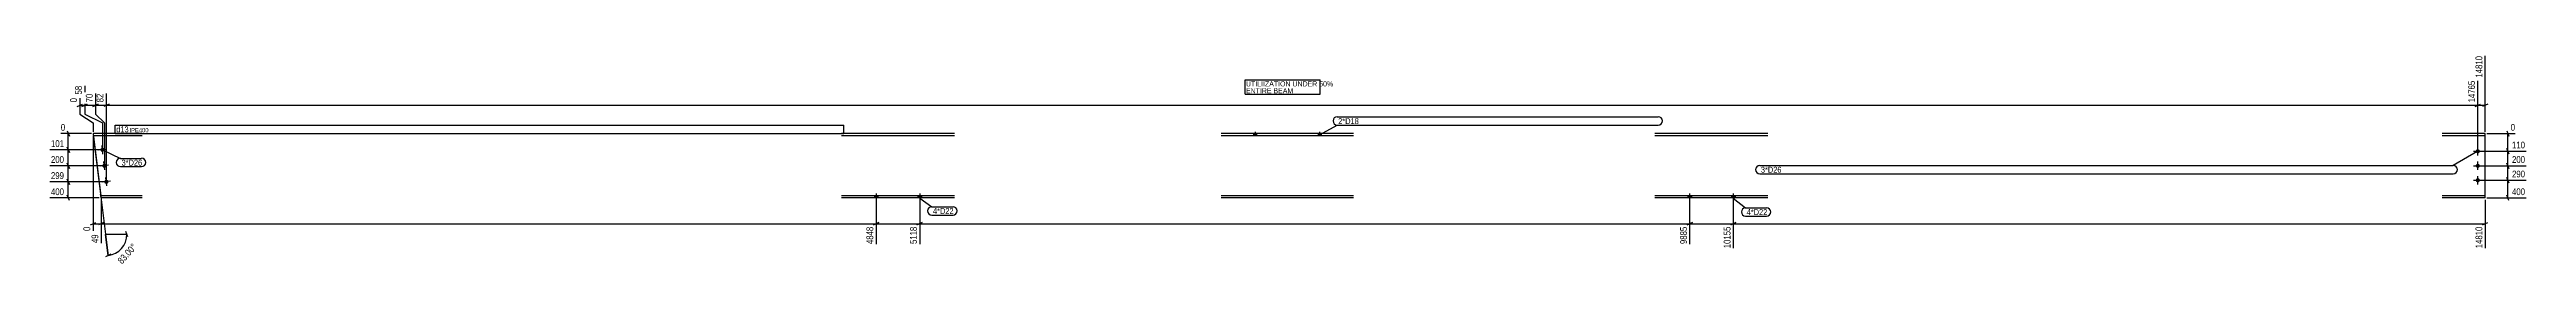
# Model space of a CAD drawing. Header units: millimetres. Extents: x 24 to 38787, y 21 to 1337.
# Drawn here: x 23451 to 38787, y 21 to 1337 of the extents above; entities that cross this region are included whole.
import ezdxf

# ---------------------------------------------------------------- set-up
doc = ezdxf.new("R2010")
doc.units = ezdxf.units.MM
doc.linetypes.add('DXK_LINE_DOT2', pattern=[3.9198, 1.9599, -1.9599])
for name, color, linetype in [('MÅLSÆTNING', 7, 'Continuous'), ('STÅL', 7, 'Continuous'), ('TEKST', 7, 'Continuous')]:
    doc.layers.add(name, color=color, linetype=linetype)
doc.styles.add('Arial Narrow', font='ARIALN.TTF', dxfattribs={"height": 0.2})

msp = doc.modelspace()

# ---------------------------------------------------------------- hatches: boundary and pattern name
at = {"layer": 'STÅL', "linetype": 'Continuous'}
for points in [[(30906, 833), (30924, 833), (30924, 846), (30906, 846)], [(31306, 833), (31324, 833), (31324, 846), (31306, 846)], [(23766, 744, -1), (23792, 747, -1)], [(23778, 644, -1), (23804, 648, -1)], [(38473, 736, -1), (38499, 736, -1)], [(38473, 646, -1), (38499, 646, -1)], [(23790, 545, -1), (23816, 548, -1)], [(38473, 556, -1), (38499, 556, -1)], [(28558, 446), (28580, 446), (28580, 460), (28558, 460)], [(28558, 446), (28580, 446), (28580, 460), (28558, 460)], [(28828, 446), (28850, 446), (28850, 460), (28828, 460)], [(28828, 446), (28850, 446), (28850, 460), (28828, 460)], [(33595, 446), (33617, 446), (33617, 460), (33595, 460)], [(33595, 446), (33617, 446), (33617, 460), (33595, 460)], [(33865, 446), (33887, 446), (33887, 460), (33865, 460)], [(33865, 446), (33887, 446), (33887, 460), (33865, 460)]]:
    msp.add_hatch(color=3, dxfattribs=at).paths.add_polyline_path(points)

# ---------------------------------------------------------------- linework, layer by layer
at = {"layer": 'MÅLSÆTNING', "color": 7, "linetype": 'Continuous'}
for p, q in [((23736, 1094), (23736, 967)), ((23803, 558), (23803, 1094)), ((23803, 558), (23803, 1094)), ((38486, 747), (38486, 1174)), ((23622, 1015), (23655, 1028)), ((23639, 1067), (23639, 967)), ((23719, 1015), (23752, 1028)), ((23736, 1022), (23803, 1022)), ((23736, 967), (23791, 912)), ((23820, 1028), (23787, 1015)), ((23820, 1028), (23787, 1015)), ((23803, 1022), (38486, 1022)), ((38470, 1015), (38503, 1028)), ((23721, 912), (23721, 857)), ((23721, 835), (23721, 241)), ((23722, 835), (23814, 89)), ((23779, 912), (23779, 756)), ((23779, 912), (23779, 756)), ((23791, 912), (23791, 657)), ((23791, 912), (23791, 657)), ((23780, 646), (23452, 646)), ((23560, 663), (23574, 630)), ((23567, 547), (23567, 646)), ((38497, 646), (38786, 646)), ((38665, 663), (38678, 630)), ((38671, 556), (38671, 646)), ((23792, 547), (23452, 547)), ((23792, 547), (23452, 547)), ((23574, 530), (23560, 563)), ((23560, 563), (23574, 530)), ((23574, 430), (23560, 463)), ((23567, 446), (23567, 547)), ((38497, 556), (38786, 556)), ((38497, 556), (38786, 556)), ((38678, 540), (38665, 573)), ((38665, 573), (38678, 540)), ((38678, 430), (38665, 463)), ((38671, 446), (38671, 556)), ((23759, 446), (23452, 446)), ((23770, 435), (23770, 166)), ((23770, 435), (23770, 166)), ((28569, 404), (28569, 160)), ((28839, 404), (28839, 160)), ((28839, 404), (28839, 160)), ((33606, 404), (33606, 160)), ((33876, 404), (33876, 134)), ((33876, 404), (33876, 134)), ((38531, 435), (38531, 134)), ((38542, 446), (38786, 446)), ((23704, 280), (23737, 293)), ((23721, 286), (23770, 286)), ((23787, 293), (23754, 280)), ((23787, 293), (23754, 280)), ((23770, 286), (28569, 286)), ((23930, 220), (23798, 220)), ((23814, 89), (23798, 220)), ((23936, 204), (23923, 237)), ((28552, 280), (28585, 293)), ((28855, 293), (28822, 280)), ((28822, 280), (28855, 293)), ((28839, 286), (33606, 286)), ((33590, 280), (33623, 293)), ((33893, 293), (33860, 280)), ((33860, 280), (33893, 293)), ((33876, 286), (38531, 286)), ((38515, 280), (38548, 293)), ((23830, 98), (23798, 80))]:
    msp.add_line(p, q, dxfattribs=at)
msp.add_arc((23798, 220), 132, 277, 360, dxfattribs=at)
at = {"layer": 'STÅL', "color": 2, "linetype": 'Continuous'}
for p, q in [((24024, 846), (23721, 846)), ((23721, 846), (23725, 812)), ((24024, 833), (23723, 833)), ((23725, 812), (23768, 460)), ((29054, 846), (28354, 846)), ((29054, 833), (28354, 833)), ((31524, 846), (30706, 846)), ((31524, 833), (30706, 833)), ((34091, 846), (33391, 846)), ((34091, 833), (33391, 833)), ((38531, 846), (38266, 846)), ((38531, 833), (38266, 833)), ((38531, 833), (38531, 846)), ((38531, 812), (38531, 833)), ((38531, 446), (38531, 812)), ((24024, 460), (23768, 460)), ((23770, 446), (23768, 460)), ((24024, 446), (23770, 446)), ((29054, 460), (28354, 460)), ((29054, 446), (28354, 446)), ((31524, 460), (30706, 460)), ((31524, 446), (30706, 446)), ((34091, 460), (33391, 460)), ((34091, 446), (33391, 446)), ((38531, 460), (38266, 460)), ((38531, 446), (38266, 446))]:
    msp.add_line(p, q, dxfattribs=at)
at = {"layer": 'STÅL', "color": 3, "linetype": 'Continuous'}
for p, q in [((23782, 719), (23776, 771)), ((30906, 846), (30906, 833)), ((30915, 856), (30915, 833)), ((30924, 846), (30924, 833)), ((31306, 846), (31306, 833)), ((31315, 856), (31315, 833)), ((31324, 846), (31324, 833)), ((23805, 748), (23753, 742)), ((23817, 649), (23765, 643)), ((23794, 620), (23788, 672)), ((38460, 736), (38512, 736)), ((38460, 646), (38512, 646)), ((38486, 710), (38486, 762)), ((38486, 620), (38486, 672)), ((23829, 550), (23777, 544)), ((23806, 521), (23800, 573)), ((28569, 473), (28569, 400)), ((28569, 473), (28569, 400)), ((28839, 473), (28839, 400)), ((28839, 473), (28839, 400)), ((33606, 473), (33606, 400)), ((33606, 473), (33606, 400)), ((33876, 473), (33876, 400)), ((33876, 473), (33876, 400)), ((38460, 556), (38512, 556)), ((38486, 530), (38486, 582)), ((28558, 460), (28558, 446)), ((28558, 460), (28558, 446)), ((28580, 460), (28580, 446)), ((28580, 460), (28580, 446)), ((28828, 460), (28828, 446)), ((28828, 460), (28828, 446)), ((28850, 460), (28850, 446)), ((28850, 460), (28850, 446)), ((33595, 460), (33595, 446)), ((33595, 460), (33595, 446)), ((33617, 460), (33617, 446)), ((33617, 460), (33617, 446)), ((33865, 460), (33865, 446)), ((33865, 460), (33865, 446)), ((33887, 460), (33887, 446)), ((33887, 460), (33887, 446))]:
    msp.add_line(p, q, dxfattribs=at)
at = {"layer": 'STÅL', "color": 7, "linetype": 'DXK_LINE_DOT2'}
for p, q in [((38531, 812), (38531, 831)), ((23768, 460), (23767, 472))]:
    msp.add_line(p, q, dxfattribs=at)

# ---------------------------------------------------------------- wipeouts: each hides what was drawn before it
at = {"color": 0}
for points in [[(24014, 647), (24014, 686), (23897, 686), (23897, 647)], [(38327, 603), (38327, 641), (34047, 641), (34047, 603)]]:
    msp.add_wipeout(points, dxfattribs=at).dxf.layer = 'TEKST'

# ---------------------------------------------------------------- next in the draw order: wipeouts: each hides what was drawn before it
at = {"color": 0, "linetype": 'Continuous'}
for points, layer in [([(23794, 1103), (23733, 1103), (23733, 1031), (23794, 1031)], 'MÅLSÆTNING'), ([(38478, 1183), (38416, 1183), (38416, 1031), (38478, 1031)], 'MÅLSÆTNING'), ([(23549, 655), (23549, 716), (23451, 716), (23451, 655)], 'MÅLSÆTNING'), ([(38787, 655), (38787, 716), (38689, 716), (38689, 655)], 'MÅLSÆTNING'), ([(23761, 228), (23700, 228), (23700, 157), (23761, 157)], 'MÅLSÆTNING'), ([(28560, 277), (28498, 277), (28498, 152), (28560, 152)], 'MÅLSÆTNING'), ([(33597, 277), (33536, 277), (33536, 152), (33597, 152)], 'MÅLSÆTNING'), ([(38523, 277), (38461, 277), (38461, 125), (38523, 125)], 'MÅLSÆTNING'), ([(31104, 1096), (31104, 1129), (30859, 1129), (30859, 1096)], 'TEKST')]:
    msp.add_wipeout(points, dxfattribs=at).dxf.layer = layer
at = {"color": 0}
for points, layer in [([(24008, 142), (23962, 183), (23855, 61), (23901, 21)], 'MÅLSÆTNING'), ([(33404, 905), (33404, 944), (31430, 944), (31430, 905)], 'TEKST'), ([(24014, 647), (24014, 686), (23897, 686), (23897, 647)], 'TEKST'), ([(38327, 603), (38327, 641), (34047, 641), (34047, 603)], 'TEKST'), ([(29038, 347), (29038, 385), (28921, 385), (28921, 347)], 'TEKST'), ([(34076, 340), (34076, 378), (33959, 378), (33959, 340)], 'TEKST')]:
    msp.add_wipeout(points, dxfattribs=at).dxf.layer = layer

# ---------------------------------------------------------------- next in the draw order: linework, layer by layer
at = {"layer": 'MÅLSÆTNING', "color": 7, "linetype": 'Continuous'}
for p, q in [((38531, 857), (38531, 1328)), ((23669, 1142), (23669, 967)), ((38486, 747), (38486, 1174)), ((23639, 1022), (23669, 1022)), ((23639, 967), (23721, 912)), ((23685, 1028), (23652, 1015)), ((23669, 967), (23779, 912)), ((23736, 967), (23791, 912)), ((38470, 1015), (38503, 1028)), ((38486, 1022), (38531, 1022)), ((38548, 1028), (38515, 1015)), ((23768, 745), (23452, 745)), ((23780, 646), (23452, 646)), ((23560, 762), (23574, 729)), ((23574, 630), (23560, 663)), ((23567, 646), (23567, 745)), ((38497, 736), (38786, 736)), ((38497, 646), (38786, 646)), ((38665, 753), (38678, 720)), ((38678, 630), (38665, 663)), ((38671, 646), (38671, 736)), ((28569, 404), (28569, 160)), ((33606, 404), (33606, 160)), ((28585, 293), (28552, 280)), ((28569, 286), (28839, 286)), ((33623, 293), (33590, 280)), ((33606, 286), (33876, 286))]:
    msp.add_line(p, q, dxfattribs=at)
at = {"layer": 'TEKST', "color": 7, "linetype": 'Continuous'}
for p, q in [((23779, 745), (23890, 692)), ((23890, 692), (24021, 692)), ((23890, 641), (24021, 641)), ((34040, 648), (38334, 648)), ((38486, 736), (38334, 648)), ((34040, 596), (38334, 596))]:
    msp.add_line(p, q, dxfattribs=at)
for centre, radius, start, end in [((23890, 667), 25.9, 90, 270), ((24021, 667), 25.8, 270, 90), ((34040, 622), 25.9, 90, 270), ((38334, 622), 25.8, 270, 90)]:
    msp.add_arc(centre, radius, start, end, dxfattribs=at)

# ---------------------------------------------------------------- next in the draw order: texts
at = {"layer": 'MÅLSÆTNING', "color": 3, "linetype": 'Continuous', "style": 'Arial Narrow'}
for s, p in [('82', (23785, 1040)), ('14765', (38469, 1040)), ('4848', (28551, 160)), ('9885', (33589, 160)), ('14810', (38514, 134))]:
    msp.add_text(s, height=42, rotation=90.0002, dxfattribs=at).set_placement(p)
for p in [(23460, 664), (38698, 664)]:
    msp.add_text('200', height=42, dxfattribs=at).set_placement(p)
at = {"layer": 'MÅLSÆTNING', "color": 3, "style": 'Arial Narrow'}
msp.add_text('83.00°', height=42, rotation=48.5009, dxfattribs=at).set_placement((23900, 33))
at = {"layer": 'TEKST', "color": 3, "style": 'Arial Narrow'}
for p in [(23897, 647), (34047, 603)]:
    msp.add_text('3*D26', height=36.7, dxfattribs=at).set_placement(p)

# ---------------------------------------------------------------- next in the draw order: wipeouts: each hides what was drawn before it
at = {"color": 0, "linetype": 'Continuous'}
for points, layer in [([(23712, 277), (23651, 277), (23651, 232), (23712, 232)], 'MÅLSÆTNING'), ([(31311, 1139), (31311, 1172), (30859, 1172), (30859, 1139)], 'TEKST')]:
    msp.add_wipeout(points, dxfattribs=at).dxf.layer = layer
at = {"color": 0}
for points in [[(33404, 905), (33404, 944), (31430, 944), (31430, 905)], [(29038, 347), (29038, 385), (28921, 385), (28921, 347)], [(34076, 340), (34076, 378), (33959, 378), (33959, 340)]]:
    msp.add_wipeout(points, dxfattribs=at).dxf.layer = 'TEKST'

# ---------------------------------------------------------------- next in the draw order: linework, layer by layer
at = {"layer": 'TEKST', "color": 7, "linetype": 'Continuous'}
for p, q in [((30853, 1179), (31318, 1179)), ((30853, 1090), (30853, 1179)), ((30853, 1090), (31318, 1090)), ((31318, 1090), (31318, 1179)), ((31424, 951), (33411, 951)), ((31315, 839), (31424, 899)), ((31424, 899), (33411, 899)), ((28839, 445), (28914, 392)), ((28914, 392), (29045, 392)), ((28914, 340), (29045, 340)), ((33876, 445), (33952, 385)), ((33952, 385), (34082, 385)), ((33952, 333), (34082, 333))]:
    msp.add_line(p, q, dxfattribs=at)
for centre, radius, start, end in [((31424, 925), 25.8, 90, 270), ((33411, 925), 25.9, 270, 90), ((29045, 366), 25.8, 270, 90), ((34082, 359), 25.8, 270, 90)]:
    msp.add_arc(centre, radius, start, end, dxfattribs=at)

# ---------------------------------------------------------------- next in the draw order: texts
at = {"layer": 'MÅLSÆTNING', "color": 3, "linetype": 'Continuous', "style": 'Arial Narrow'}
for s, p in [('0', (23703, 241)), ('49', (23753, 166))]:
    msp.add_text(s, height=42, rotation=90.0002, dxfattribs=at).set_placement(p)
at = {"layer": 'TEKST', "color": 3, "linetype": 'Continuous', "style": 'Arial Narrow'}
for s, p in [('UTILIIZATION UNDER 50%', (30859, 1139)), ('ENTIRE BEAM', (30859, 1096))]:
    msp.add_text(s, height=31.5, dxfattribs=at).set_placement(p)
at = {"layer": 'TEKST', "color": 3, "style": 'Arial Narrow'}
for s, p in [('2*D18', (31430, 905)), ('4*D22', (28921, 347)), ('4*D22', (33959, 340))]:
    msp.add_text(s, height=36.7, dxfattribs=at).set_placement(p)

# ---------------------------------------------------------------- next in the draw order: wipeouts: each hides what was drawn before it
at = {"color": 0, "linetype": 'Continuous'}
for points in [[(38523, 1337), (38461, 1337), (38461, 1185), (38523, 1185)], [(23660, 1151), (23598, 1151), (23598, 1080), (23660, 1080)], [(23549, 754), (23549, 816), (23451, 816), (23451, 754)], [(38787, 745), (38787, 806), (38689, 806), (38689, 745)], [(23549, 556), (23549, 617), (23451, 617), (23451, 556)], [(38787, 565), (38787, 626), (38689, 626), (38689, 565)], [(28830, 277), (28768, 277), (28768, 152), (28830, 152)], [(33867, 277), (33806, 277), (33806, 125), (33867, 125)]]:
    msp.add_wipeout(points, dxfattribs=at).dxf.layer = 'MÅLSÆTNING'
at = {"color": 0}
msp.add_wipeout([(23934, 854), (23934, 892), (23864, 892), (23864, 854)], dxfattribs=at).dxf.layer = 'TEKST'

# ---------------------------------------------------------------- next in the draw order: linework, layer by layer
at = {"layer": 'MÅLSÆTNING', "color": 7, "linetype": 'Continuous'}
for p, q in [((23736, 1094), (23736, 967)), ((23752, 1028), (23719, 1015)), ((23710, 846), (23521, 846)), ((23560, 863), (23574, 830)), ((23567, 745), (23567, 846)), ((38542, 846), (38717, 846)), ((38665, 863), (38678, 830)), ((38671, 736), (38671, 846)), ((23768, 745), (23452, 745)), ((23574, 729), (23560, 762)), ((38497, 736), (38786, 736)), ((38678, 720), (38665, 753))]:
    msp.add_line(p, q, dxfattribs=at)
at = {"layer": 'TEKST', "color": 7, "linetype": 'Continuous'}
for centre, radius in [((28914, 366), 25.9), ((33952, 359), 25.8)]:
    msp.add_arc(centre, radius, 90, 270, dxfattribs=at)

# ---------------------------------------------------------------- next in the draw order: texts
at = {"layer": 'MÅLSÆTNING', "color": 3, "linetype": 'Continuous', "style": 'Arial Narrow'}
for s, p in [('14810', (38514, 1194)), ('5118', (28821, 160)), ('10155', (33859, 134))]:
    msp.add_text(s, height=42, rotation=90.0002, dxfattribs=at).set_placement(p)
for s, p in [('101', (23460, 763)), ('110', (38698, 754))]:
    msp.add_text(s, height=42, dxfattribs=at).set_placement(p)

# ---------------------------------------------------------------- next in the draw order: wipeouts: each hides what was drawn before it
at = {"color": 0, "linetype": 'Continuous'}
for points in [[(23630, 1076), (23568, 1076), (23568, 1031), (23630, 1031)], [(23549, 455), (23549, 516), (23451, 516), (23451, 455)], [(38787, 455), (38787, 516), (38689, 516), (38689, 455)]]:
    msp.add_wipeout(points, dxfattribs=at).dxf.layer = 'MÅLSÆTNING'
at = {"color": 0}
msp.add_wipeout([(23934, 854), (23934, 892), (23864, 892), (23864, 854)], dxfattribs=at).dxf.layer = 'TEKST'

# ---------------------------------------------------------------- next in the draw order: linework, layer by layer
at = {"layer": 'MÅLSÆTNING', "color": 7, "linetype": 'Continuous'}
for p, q in [((23669, 1142), (23669, 967)), ((23652, 1015), (23685, 1028)), ((23669, 1022), (23736, 1022)), ((23669, 967), (23779, 912))]:
    msp.add_line(p, q, dxfattribs=at)
at = {"layer": 'TEKST', "color": 7, "linetype": 'Continuous'}
msp.add_line((23857, 847), (23857, 899), dxfattribs=at)

# ---------------------------------------------------------------- next in the draw order: texts
at = {"layer": 'MÅLSÆTNING', "color": 3, "linetype": 'Continuous', "style": 'Arial Narrow'}
for s, p in [('58', (23651, 1089)), ('0', (23621, 1040))]:
    msp.add_text(s, height=42, rotation=90.0002, dxfattribs=at).set_placement(p)
for s, p in [('290', (38698, 574)), ('400', (23460, 464)), ('299', (23460, 564)), ('400', (38698, 464))]:
    msp.add_text(s, height=42, dxfattribs=at).set_placement(p)

# ---------------------------------------------------------------- next in the draw order: wipeouts: each hides what was drawn before it
at = {"color": 0, "linetype": 'Continuous'}
for points in [[(23557, 855), (23557, 916), (23513, 916), (23513, 855)], [(38726, 855), (38726, 916), (38681, 916), (38681, 855)]]:
    msp.add_wipeout(points, dxfattribs=at).dxf.layer = 'MÅLSÆTNING'
at = {"color": 0}
msp.add_wipeout([(28364, 854), (28364, 881), (23946, 881), (23946, 854)], dxfattribs=at).dxf.layer = 'TEKST'

# ---------------------------------------------------------------- next in the draw order: texts
at = {"layer": 'MÅLSÆTNING', "color": 3, "linetype": 'Continuous', "style": 'Arial Narrow'}
for p in [(23521, 864), (38690, 864)]:
    msp.add_text('0', height=42, dxfattribs=at).set_placement(p)

# ---------------------------------------------------------------- next in the draw order: wipeouts: each hides what was drawn before it
at = {"color": 0, "linetype": 'Continuous'}
msp.add_wipeout([(23727, 1103), (23665, 1103), (23665, 1031), (23727, 1031)], dxfattribs=at).dxf.layer = 'MÅLSÆTNING'
at = {"color": 0}
msp.add_wipeout([(28364, 854), (28364, 881), (23946, 881), (23946, 854)], dxfattribs=at).dxf.layer = 'TEKST'

# ---------------------------------------------------------------- next in the draw order: linework, layer by layer
at = {"layer": 'TEKST', "color": 7, "linetype": 'Continuous'}
for p, q in [((23857, 899), (28370, 899)), ((23857, 847), (28370, 847)), ((28370, 847), (28370, 899))]:
    msp.add_line(p, q, dxfattribs=at)

# ---------------------------------------------------------------- next in the draw order: texts
at = {"layer": 'MÅLSÆTNING', "color": 3, "linetype": 'Continuous', "style": 'Arial Narrow'}
msp.add_text('70', height=42, rotation=90.0002, dxfattribs=at).set_placement((23718, 1040))
at = {"layer": 'TEKST', "color": 3, "style": 'Arial Narrow'}
for s, height, p in [('d13', 36.7, (23864, 854)), ('IPE400', 26.2, (23946, 854))]:
    msp.add_text(s, height=height, dxfattribs=at).set_placement(p)

doc.saveas('drawing.dxf')
